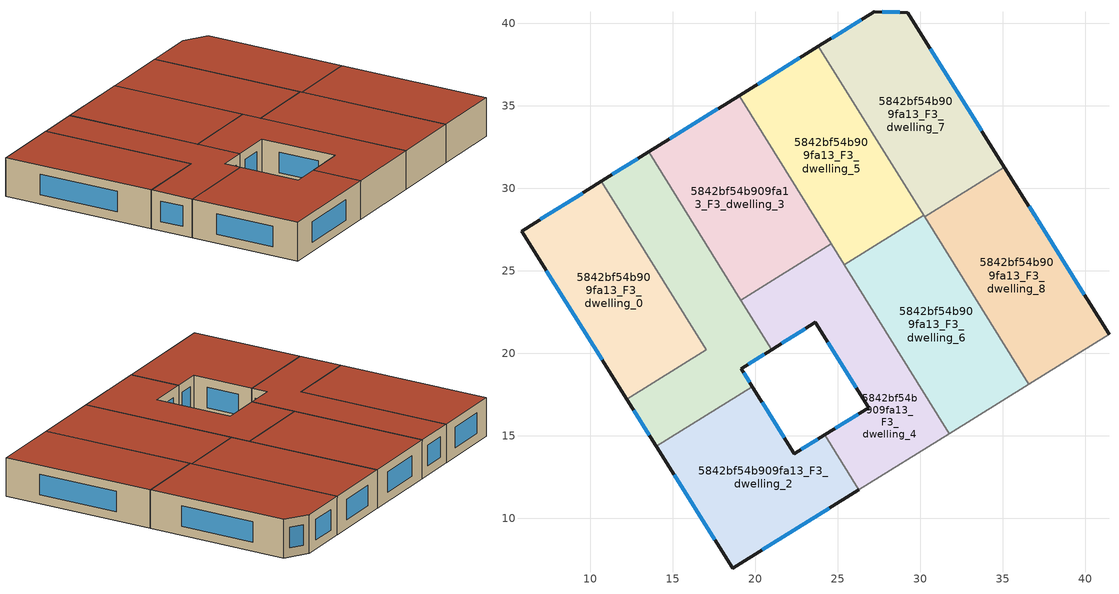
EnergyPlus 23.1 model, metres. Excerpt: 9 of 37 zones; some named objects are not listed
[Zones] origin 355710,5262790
5842bf54b909fa13_F3_dwelling_0
 floor to 5842bf54b909fa13_F2_dwelling_0 (EU_floor_Construction): 10.66,30.42 17.01,20.21 12.2,17.22 5.82,27.41 z9
 wall outside (EU_wall_Construction): 10.66,30.42 5.82,27.41 12.2,17.22 z9:12
 wall to 5842bf54b909fa13_F3_dwelling_1 (EU_wall_Construction): 12.2,17.22 17.01,20.21 10.66,30.42 z9:12
 window (EU_Window_Construction): 7.32,25.02 10.71,19.61 / 9.53,29.71 6.96,28.12 z9.7:11.3
 roof outside (EU_roof_Construction): 17.01,20.21 10.66,30.42 5.82,27.41 12.2,17.22 z12
5842bf54b909fa13_F3_dwelling_1
 floor to 5842bf54b909fa13_F2_dwelling_1 (EU_floor_Construction): 13.53,32.21 20.98,20.23 19.13,19.08 19.81,17.99 13.99,14.37 12.2,17.22 17.01,20.21 10.66,30.42 z9
 wall outside (EU_wall_Construction): 13.53,32.21 10.66,30.42 / 19.81,17.99 19.13,19.08 20.98,20.23 / 12.2,17.22 13.99,14.37 z9:12
 wall to 5842bf54b909fa13_F3_dwelling_2 (EU_wall_Construction): 13.99,14.37 19.81,17.99 z9:12
 wall to 5842bf54b909fa13_F3_dwelling_3 (EU_wall_Construction): 19.12,23.22 13.53,32.21 z9:12
 wall to 5842bf54b909fa13_F3_dwelling_4 (EU_wall_Construction): 20.98,20.23 19.12,23.22 z9:12
 window (EU_Window_Construction): 12.86,31.79 11.33,30.84 / 19.56,19.35 20.55,19.96 / 19.65,18.24 19.29,18.82 / 12.62,16.55 13.57,15.04 z9.7:11.3
 roof outside (EU_roof_Construction): 19.81,17.99 19.13,19.08 20.98,20.23 13.53,32.21 10.66,30.42 17.01,20.21 12.2,17.22 13.99,14.37 z12
5842bf54b909fa13_F3_dwelling_2
 floor to 5842bf54b909fa13_F2_dwelling_2 (EU_floor_Construction): 24.2,15.06 26.27,11.73 18.62,6.97 13.99,14.37 19.81,17.99 22.36,13.92 z9
 wall outside (EU_wall_Construction): 24.2,15.06 22.36,13.92 19.81,17.99 / 13.99,14.37 18.62,6.97 26.27,11.73 z9:12
 wall to 5842bf54b909fa13_F3_dwelling_4 (EU_wall_Construction): 26.27,11.73 24.2,15.06 z9:12
 window (EU_Window_Construction): 21.76,14.87 20.41,17.03 / 23.77,14.79 22.79,14.18 / 20.42,8.09 24.47,10.61 / 15.08,12.63 17.53,8.71 z9.7:11.3
 roof outside (EU_roof_Construction): 26.27,11.73 24.2,15.06 22.36,13.92 19.81,17.99 13.99,14.37 18.62,6.97 z12
5842bf54b909fa13_F3_dwelling_3
 floor to 5842bf54b909fa13_F2_dwelling_3 (EU_floor_Construction): 19.01,35.61 24.6,26.63 19.12,23.22 13.53,32.21 z9
 wall outside (EU_wall_Construction): 19.01,35.61 13.53,32.21 z9:12
 wall to 5842bf54b909fa13_F3_dwelling_4 (EU_wall_Construction): 19.12,23.22 24.6,26.63 z9:12
 wall to 5842bf54b909fa13_F3_dwelling_5 (EU_wall_Construction): 24.6,26.63 19.01,35.61 z9:12
 window (EU_Window_Construction): 17.72,34.81 14.82,33.01 z9.7:11.3
 roof outside (EU_roof_Construction): 24.6,26.63 19.01,35.61 13.53,32.21 19.12,23.22 z12
5842bf54b909fa13_F3_dwelling_4
 floor to 5842bf54b909fa13_F2_dwelling_4 (EU_floor_Construction): 24.6,26.63 31.75,15.14 26.27,11.73 24.2,15.06 26.86,16.71 23.63,21.87 20.98,20.23 19.12,23.22 z9
 wall outside (EU_wall_Construction): 20.98,20.23 23.63,21.87 26.86,16.71 24.2,15.06 z9:12
 wall adiabatic (EU_wall_Construction): 26.27,11.73 31.75,15.14 z9:12
 wall to 5842bf54b909fa13_F3_dwelling_6 (EU_wall_Construction): 31.75,15.14 25.38,25.38 z9:12
 wall to 5842bf54b909fa13_F3_dwelling_5 (EU_wall_Construction): 25.38,25.38 24.6,26.63 z9:12
 window (EU_Window_Construction): 26.24,16.32 24.83,15.44 / 24.39,20.66 26.1,17.92 / 21.6,20.61 23.01,21.48 z9.7:11.3
 roof outside (EU_roof_Construction): 31.75,15.14 24.6,26.63 19.12,23.22 20.98,20.23 23.63,21.87 26.86,16.71 24.2,15.06 26.27,11.73 z12
5842bf54b909fa13_F3_dwelling_5
 floor to 5842bf54b909fa13_F2_dwelling_5 (EU_floor_Construction): 23.82,38.6 30.19,28.37 25.38,25.38 19.01,35.61 z9
 wall outside (EU_wall_Construction): 23.82,38.6 19.01,35.61 z9:12
 wall to 5842bf54b909fa13_F3_dwelling_6 (EU_wall_Construction): 25.38,25.38 30.19,28.37 z9:12
 wall to 5842bf54b909fa13_F3_dwelling_7 (EU_wall_Construction): 30.19,28.37 23.82,38.6 z9:12
 window (EU_Window_Construction): 22.69,37.9 20.14,36.32 z9.7:11.3
 roof outside (EU_roof_Construction): 30.19,28.37 23.82,38.6 19.01,35.61 25.38,25.38 z12
5842bf54b909fa13_F3_dwelling_6
 floor to 5842bf54b909fa13_F2_dwelling_6 (EU_floor_Construction): 30.19,28.37 36.56,18.13 31.75,15.14 25.38,25.38 z9
 wall adiabatic (EU_wall_Construction): 31.75,15.14 36.56,18.13 z9:12
 wall to 5842bf54b909fa13_F3_dwelling_8 (EU_wall_Construction): 36.56,18.13 30.25,28.27 z9:12
 wall to 5842bf54b909fa13_F3_dwelling_7 (EU_wall_Construction): 30.25,28.26 30.19,28.37 z9:12
 roof outside (EU_roof_Construction): 36.56,18.13 30.19,28.37 25.38,25.38 31.75,15.14 z12
5842bf54b909fa13_F3_dwelling_7
 floor to 5842bf54b909fa13_F2_dwelling_7 (EU_floor_Construction): 29.23,40.65 35.1,31.28 30.25,28.26 23.82,38.6 27.21,40.71 z9
 wall outside (EU_wall_Construction): 35.1,31.28 29.23,40.65 27.21,40.71 23.82,38.6 z9:12
 wall to 5842bf54b909fa13_F3_dwelling_8 (EU_wall_Construction): 30.25,28.26 35.1,31.28 z9:12
 window (EU_Window_Construction): 26.41,40.21 24.62,39.1 / 28.75,40.66 27.68,40.69 / 33.72,33.48 30.61,38.45 z9.7:11.3
 roof outside (EU_roof_Construction): 35.1,31.28 29.23,40.65 27.21,40.71 23.82,38.6 30.25,28.26 z12
5842bf54b909fa13_F3_dwelling_8
 floor to 5842bf54b909fa13_F2_dwelling_8 (EU_floor_Construction): 35.1,31.28 41.43,21.16 36.56,18.13 30.25,28.26 z9
 wall outside (EU_wall_Construction): 41.43,21.16 35.1,31.28 z9:12
 wall adiabatic (EU_wall_Construction): 36.56,18.13 41.43,21.16 z9:12
 window (EU_Window_Construction): 39.94,23.54 36.58,28.9 z9.7:11.3
 roof outside (EU_roof_Construction): 41.43,21.16 35.1,31.28 30.25,28.26 36.56,18.13 z12
[Building]
EU S2 Campaign: North Axis=0; Terrain=City; Solar Distribution=FullExterior
[Site:Location]
Budapest.Ferenc.Liszt.Intl.AP: Latitude=47.437; Longitude=19.256; Time Zone=1; Elevation=185
[SizingPeriod:WeatherFileDays]
AnnualSizingPeriod: Begin Month=1; Begin Day of Month=1; End Month=12; End Day of Month=31; Day of Week for Start Day=Monday; Use Weather File Daylight Saving Period=No; Use Weather File Rain and Snow Indicators=No
[MATERIAL]
EU_InternalMass_Material: Roughness=MediumRough; Thickness=0.1; Conductivity=1; Density=1800; Specific Heat=900; Thermal Absorptance=0.9; Solar Absorptance=0.7; Visible Absorptance=0.7
[MATERIAL:NOMASS] Roughness=MediumRough; Thermal Absorptance=0.9; Solar Absorptance=0.7; Visible Absorptance=0.7
Name | Thermal Resistance
EU_wall_NoMass | 0.832559
EU_roof_NoMass | 1.39638
EU_floor_NoMass | 0.872794
[WINDOWMATERIAL:SIMPLEGLAZINGSYSTEM]
EU_Window_SimpleGlazing: UFactor=2.79869; Solar Heat Gain Coefficient=0.75; Visible Transmittance=0.75
[CONSTRUCTION]
EU_wall_Construction: EU_wall_NoMass
EU_roof_Construction: EU_roof_NoMass
EU_floor_Construction: EU_floor_NoMass
EU_Window_Construction: EU_Window_SimpleGlazing
EU_InternalMass_Construction: EU_InternalMass_Material
[ZONE] Type=1; Multiplier=1; Ceiling Height=autocalculate; Floor Area=autocalculate; Part of Total Floor Area=Yes
Name | Volume
5842bf54b909fa13_F3_dwelling_0 | 204.855
5842bf54b909fa13_F3_dwelling_1; 5842bf54b909fa13_F3_dwelling_2 | 204.859
5842bf54b909fa13_F3_dwelling_3 | 204.884
5842bf54b909fa13_F3_dwelling_4 | 204.888
5842bf54b909fa13_F3_dwelling_5 | 204.86
5842bf54b909fa13_F3_dwelling_6 | 204.824
5842bf54b909fa13_F3_dwelling_7 | 204.865
5842bf54b909fa13_F3_dwelling_8 | 204.858
[INTERNALMASS] Construction=EU_InternalMass_Construction
Name | Zone or ZoneList | Surface Area
5842bf54b909fa13_F3_dwelling_0_EU_InternalMass | 5842bf54b909fa13_F3_dwelling_0 | 68.2855
5842bf54b909fa13_F3_dwelling_1_EU_InternalMass | 5842bf54b909fa13_F3_dwelling_1 | 68.2865
5842bf54b909fa13_F3_dwelling_2_EU_InternalMass | 5842bf54b909fa13_F3_dwelling_2 | 68.2853
5842bf54b909fa13_F3_dwelling_3_EU_InternalMass | 5842bf54b909fa13_F3_dwelling_3 | 68.2925
5842bf54b909fa13_F3_dwelling_4_EU_InternalMass | 5842bf54b909fa13_F3_dwelling_4 | 68.2979
5842bf54b909fa13_F3_dwelling_5_EU_InternalMass | 5842bf54b909fa13_F3_dwelling_5 | 68.2856
5842bf54b909fa13_F3_dwelling_6_EU_InternalMass | 5842bf54b909fa13_F3_dwelling_6 | 68.2768
5842bf54b909fa13_F3_dwelling_7_EU_InternalMass | 5842bf54b909fa13_F3_dwelling_7 | 68.2879
5842bf54b909fa13_F3_dwelling_8_EU_InternalMass | 5842bf54b909fa13_F3_dwelling_8 | 68.2859
[OTHEREQUIPMENT] Fuel Type=Electricity; Design Level Calculation Method=Watts/Area; Power per Zone Floor Area=1; Fraction Latent=0; Fraction Radiant=0; Fraction Lost=0; Carbon Dioxide Generation Rate=0; EndUse Subcategory=EU_Step8_InternalGains
Name | Zone or ZoneList or Space or SpaceList | Schedule
EU_Step8_InternalGain_5842bf54b909fa13_F3_dwelling_0_f000 | 5842bf54b909fa13_F3_dwelling_0 | EU_Step8_GainSchedule_5842bf54b909fa13_F3_dwelling_0_f000
EU_Step8_InternalGain_5842bf54b909fa13_F3_dwelling_1_f000 | 5842bf54b909fa13_F3_dwelling_1 | EU_Step8_GainSchedule_5842bf54b909fa13_F3_dwelling_1_f000
EU_Step8_InternalGain_5842bf54b909fa13_F3_dwelling_2_f000 | 5842bf54b909fa13_F3_dwelling_2 | EU_Step8_GainSchedule_5842bf54b909fa13_F3_dwelling_2_f000
EU_Step8_InternalGain_5842bf54b909fa13_F3_dwelling_3_f000 | 5842bf54b909fa13_F3_dwelling_3 | EU_Step8_GainSchedule_5842bf54b909fa13_F3_dwelling_3_f000
EU_Step8_InternalGain_5842bf54b909fa13_F3_dwelling_4_f000 | 5842bf54b909fa13_F3_dwelling_4 | EU_Step8_GainSchedule_5842bf54b909fa13_F3_dwelling_4_f000
EU_Step8_InternalGain_5842bf54b909fa13_F3_dwelling_5_f000 | 5842bf54b909fa13_F3_dwelling_5 | EU_Step8_GainSchedule_5842bf54b909fa13_F3_dwelling_5_f000
EU_Step8_InternalGain_5842bf54b909fa13_F3_dwelling_6_f000 | 5842bf54b909fa13_F3_dwelling_6 | EU_Step8_GainSchedule_5842bf54b909fa13_F3_dwelling_6_f000
EU_Step8_InternalGain_5842bf54b909fa13_F3_dwelling_7_f000 | 5842bf54b909fa13_F3_dwelling_7 | EU_Step8_GainSchedule_5842bf54b909fa13_F3_dwelling_7_f000
EU_Step8_InternalGain_5842bf54b909fa13_F3_dwelling_8_f000 | 5842bf54b909fa13_F3_dwelling_8 | EU_Step8_GainSchedule_5842bf54b909fa13_F3_dwelling_8_f000
[ZONEVENTILATION:DESIGNFLOWRATE] Schedule=EU_AlwaysOn; Design Flow Rate Calculation Method=AirChanges/Hour; Air Changes per Hour=0.475469; Ventilation Type=Natural; Fan Pressure Rise=0; Fan Total Efficiency=1; Constant Term Coefficient=1; Temperature Term Coefficient=0; Velocity Term Coefficient=0; Velocity Squared Term Coefficient=0; Minimum Indoor Temperature=-100; Maximum Indoor Temperature=100; Delta Temperature=-100; Minimum Outdoor Temperature=-100; Maximum Outdoor Temperature=100; Maximum Wind Speed=40
Name | Zone or ZoneList or Space or SpaceList
EU_ConstantAir_5842bf54b909fa13_F3_dwelling_0 | 5842bf54b909fa13_F3_dwelling_0
EU_ConstantAir_5842bf54b909fa13_F3_dwelling_1 | 5842bf54b909fa13_F3_dwelling_1
EU_ConstantAir_5842bf54b909fa13_F3_dwelling_2 | 5842bf54b909fa13_F3_dwelling_2
EU_ConstantAir_5842bf54b909fa13_F3_dwelling_3 | 5842bf54b909fa13_F3_dwelling_3
EU_ConstantAir_5842bf54b909fa13_F3_dwelling_4 | 5842bf54b909fa13_F3_dwelling_4
EU_ConstantAir_5842bf54b909fa13_F3_dwelling_5 | 5842bf54b909fa13_F3_dwelling_5
EU_ConstantAir_5842bf54b909fa13_F3_dwelling_6 | 5842bf54b909fa13_F3_dwelling_6
EU_ConstantAir_5842bf54b909fa13_F3_dwelling_7 | 5842bf54b909fa13_F3_dwelling_7
EU_ConstantAir_5842bf54b909fa13_F3_dwelling_8 | 5842bf54b909fa13_F3_dwelling_8
[HVACTEMPLATE:THERMOSTAT] Constant Heating Setpoint=20; Constant Cooling Setpoint=50
EU_HeatOnly_5842bf54b909fa13_F3_dwelling_6; EU_HeatOnly_5842bf54b909fa13_F3_dwelling_7; EU_HeatOnly_5842bf54b909fa13_F3_dwelling_8
[HVACTEMPLATE:ZONE:IDEALLOADSAIRSYSTEM] System Availability Schedule=EU_AlwaysOn; Maximum Heating Supply Air Temperature=50; Minimum Cooling Supply Air Temperature=13; Maximum Heating Supply Air Humidity Ratio=0.0156; Minimum Cooling Supply Air Humidity Ratio=0.0077; Heating Limit=NoLimit; Cooling Limit=NoLimit; Heating Availability Schedule=EU_AlwaysOn; Cooling Availability Schedule=EU_CoolingOff; Dehumidification Control Type=ConstantSensibleHeatRatio; Cooling Sensible Heat Ratio=0.7; Dehumidification Setpoint=60; Humidification Control Type=None; Humidification Setpoint=30; Outdoor Air Method=None; Outdoor Air Flow Rate per Person=0.00944; Outdoor Air Flow Rate per Zone Floor Area=0; Outdoor Air Flow Rate per Zone=0; Demand Controlled Ventilation Type=None; Outdoor Air Economizer Type=NoEconomizer; Heat Recovery Type=None; Sensible Heat Recovery Effectiveness=0.7; Latent Heat Recovery Effectiveness=0.65
Name | Template Thermostat
5842bf54b909fa13_F3_dwelling_0 | EU_HeatOnly_5842bf54b909fa13_F3_dwelling_0
5842bf54b909fa13_F3_dwelling_1 | EU_HeatOnly_5842bf54b909fa13_F3_dwelling_1
5842bf54b909fa13_F3_dwelling_2 | EU_HeatOnly_5842bf54b909fa13_F3_dwelling_2
5842bf54b909fa13_F3_dwelling_3 | EU_HeatOnly_5842bf54b909fa13_F3_dwelling_3
5842bf54b909fa13_F3_dwelling_4 | EU_HeatOnly_5842bf54b909fa13_F3_dwelling_4
5842bf54b909fa13_F3_dwelling_5 | EU_HeatOnly_5842bf54b909fa13_F3_dwelling_5
5842bf54b909fa13_F3_dwelling_6 | EU_HeatOnly_5842bf54b909fa13_F3_dwelling_6
5842bf54b909fa13_F3_dwelling_7 | EU_HeatOnly_5842bf54b909fa13_F3_dwelling_7
5842bf54b909fa13_F3_dwelling_8 | EU_HeatOnly_5842bf54b909fa13_F3_dwelling_8
[SIZING:ZONE] Zone Cooling Design Supply Air Temperature Input Method=SupplyAirTemperature; Zone Cooling Design Supply Air Temperature=13; Zone Heating Design Supply Air Temperature Input Method=SupplyAirTemperature; Zone Heating Design Supply Air Temperature=50; Zone Cooling Design Supply Air Humidity Ratio=0.008; Zone Heating Design Supply Air Humidity Ratio=0.008; Cooling Design Air Flow Method=DesignDay; Cooling Design Air Flow Rate=0; Cooling Minimum Air Flow per Zone Floor Area=0.000762; Cooling Minimum Air Flow=0; Cooling Minimum Air Flow Fraction=0.2; Heating Design Air Flow Method=DesignDay; Heating Design Air Flow Rate=0; Heating Maximum Air Flow per Zone Floor Area=0.002032; Heating Maximum Air Flow=0.141576; Heating Maximum Air Flow Fraction=0.3; Account for Dedicated Outdoor Air System=No; Dedicated Outdoor Air System Control Strategy=NeutralSupplyAir; Dedicated Outdoor Air Low Setpoint Temperature for Design=autosize; Dedicated Outdoor Air High Setpoint Temperature for Design=autosize; Zone Load Sizing Method=Sensible Load Only No Latent Load; Zone Latent Cooling Design Supply Air Humidity Ratio Input Method=HumidityRatioDifference; Zone Cooling Design Supply Air Humidity Ratio Difference=0.005; Zone Latent Heating Design Supply Air Humidity Ratio Input Method=HumidityRatioDifference; Zone Humidification Design Supply Air Humidity Ratio Difference=0.005
5842bf54b909fa13_F3_dwelling_0; 5842bf54b909fa13_F3_dwelling_1; 5842bf54b909fa13_F3_dwelling_2; 5842bf54b909fa13_F3_dwelling_3; 5842bf54b909fa13_F3_dwelling_4; 5842bf54b909fa13_F3_dwelling_5; 5842bf54b909fa13_F3_dwelling_6; 5842bf54b909fa13_F3_dwelling_7; 5842bf54b909fa13_F3_dwelling_8
[SCHEDULE:CONSTANT]
Name | Hourly Value
EU_AlwaysOn | 1
EU_CoolingOff | 0
[SCHEDULE:FILE] Column Number=1; Rows to Skip at Top=0; Number of Hours of Data=8760; Column Separator=Comma; Interpolate to Timestep=No; Minutes per Item=60; Adjust Schedule for Daylight Savings=Yes
Name | File
EU_Step8_GainSchedule_5842bf54b909fa13_F3_dwelling_0_f000 | ../../schedules/5842bf54b909fa13/5842bf54b909fa13_F3_dwelling_0_f000_gain.csv
EU_Step8_GainSchedule_5842bf54b909fa13_F3_dwelling_1_f000 | ../../schedules/5842bf54b909fa13/5842bf54b909fa13_F3_dwelling_1_f000_gain.csv
EU_Step8_GainSchedule_5842bf54b909fa13_F3_dwelling_2_f000 | ../../schedules/5842bf54b909fa13/5842bf54b909fa13_F3_dwelling_2_f000_gain.csv
EU_Step8_GainSchedule_5842bf54b909fa13_F3_dwelling_3_f000 | ../../schedules/5842bf54b909fa13/5842bf54b909fa13_F3_dwelling_3_f000_gain.csv
EU_Step8_GainSchedule_5842bf54b909fa13_F3_dwelling_4_f000 | ../../schedules/5842bf54b909fa13/5842bf54b909fa13_F3_dwelling_4_f000_gain.csv
EU_Step8_GainSchedule_5842bf54b909fa13_F3_dwelling_5_f000 | ../../schedules/5842bf54b909fa13/5842bf54b909fa13_F3_dwelling_5_f000_gain.csv
EU_Step8_GainSchedule_5842bf54b909fa13_F3_dwelling_6_f000 | ../../schedules/5842bf54b909fa13/5842bf54b909fa13_F3_dwelling_6_f000_gain.csv
EU_Step8_GainSchedule_5842bf54b909fa13_F3_dwelling_7_f000 | ../../schedules/5842bf54b909fa13/5842bf54b909fa13_F3_dwelling_7_f000_gain.csv
EU_Step8_GainSchedule_5842bf54b909fa13_F3_dwelling_8_f000 | ../../schedules/5842bf54b909fa13/5842bf54b909fa13_F3_dwelling_8_f000_gain.csv
